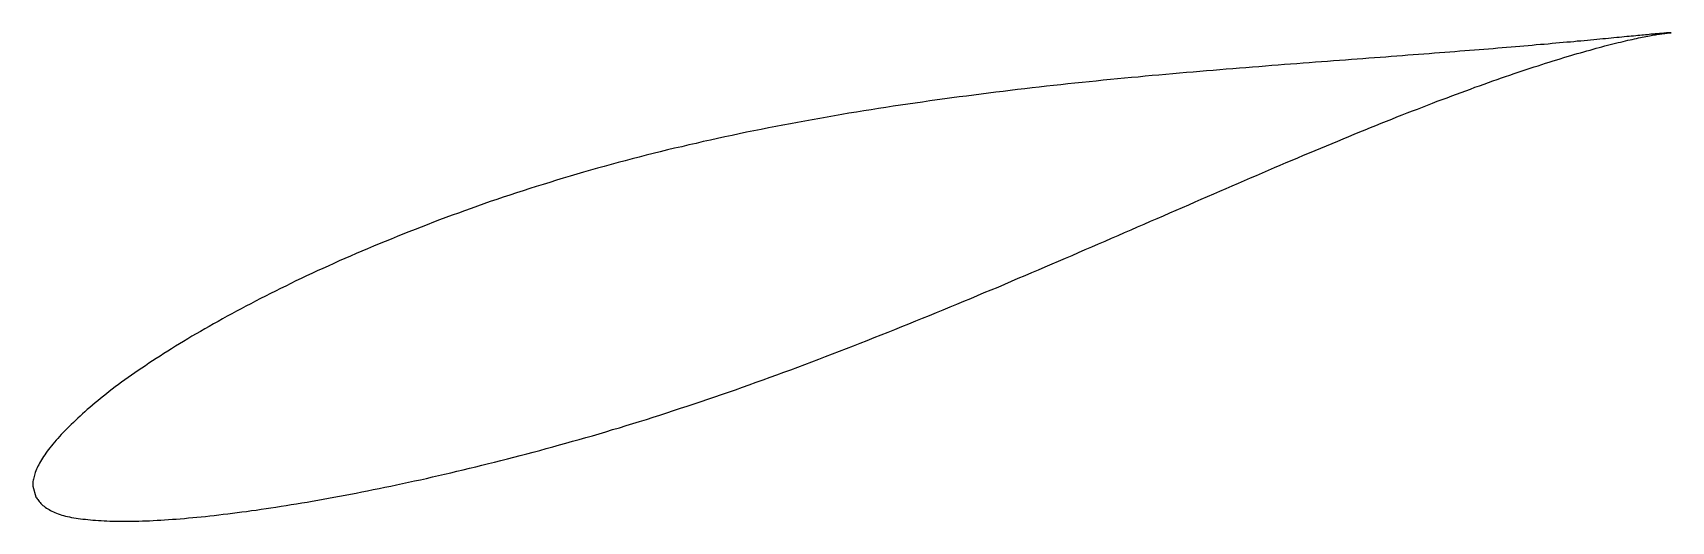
# Model space of a CAD drawing. Header units: metres. Extents: x -44 to 89, y -14 to 25.
import ezdxf

# ---------------------------------------------------------------- set-up
doc = ezdxf.new("R2010")
doc.units = ezdxf.units.M

msp = doc.modelspace()

# ---------------------------------------------------------------- linework, layer by layer
msp.add_lwpolyline([(89.33, 25.35), (89.32, 25.35), (89.32, 25.35), (89.3, 25.35), (89.28, 25.35), (89.26, 25.35), (89.23, 25.34), (89.19, 25.34), (89.15, 25.34), (89.11, 25.34), (89.06, 25.34), (89, 25.33), (88.94, 25.33), (88.87, 25.32), (88.8, 25.32), (88.72, 25.31), (88.64, 25.3), (88.55, 25.3), (88.46, 25.29), (88.36, 25.28), (88.25, 25.27), (88.14, 25.26), (88.03, 25.25), (87.91, 25.24), (87.79, 25.23), (87.66, 25.22), (87.52, 25.2), (87.38, 25.19), (87.24, 25.18), (87.08, 25.16), (86.93, 25.15), (86.77, 25.13), (86.6, 25.12), (86.43, 25.1), (86.25, 25.08), (86.07, 25.07), (85.89, 25.05), (85.7, 25.03), (85.5, 25.01), (85.3, 24.99), (85.09, 24.97), (84.88, 24.95), (84.66, 24.93), (84.44, 24.91), (84.21, 24.89), (83.98, 24.86), (83.74, 24.84), (83.5, 24.82), (83.26, 24.79), (83.01, 24.77), (82.75, 24.75), (82.49, 24.72), (82.22, 24.7), (81.95, 24.67), (81.67, 24.65), (81.39, 24.62), (81.11, 24.59), (80.82, 24.57), (80.52, 24.54), (80.23, 24.52), (79.92, 24.49), (79.61, 24.46), (79.3, 24.43), (78.98, 24.4), (78.66, 24.38), (78.33, 24.35), (78, 24.32), (77.66, 24.29), (77.32, 24.26), (76.98, 24.23), (76.63, 24.2), (76.27, 24.17), (75.91, 24.14), (75.55, 24.11), (75.18, 24.08), (74.81, 24.05), (74.43, 24.02), (74.05, 23.99), (73.67, 23.96), (73.28, 23.93), (72.89, 23.9), (72.49, 23.87), (72.09, 23.84), (71.68, 23.8), (71.27, 23.77), (70.86, 23.74), (70.44, 23.71), (70.02, 23.67), (69.6, 23.64), (69.17, 23.61), (68.73, 23.57), (68.3, 23.54), (67.86, 23.51), (67.41, 23.47), (66.96, 23.44), (66.51, 23.41), (66.06, 23.37), (65.6, 23.34), (65.13, 23.3), (64.67, 23.27), (64.2, 23.23), (63.72, 23.2), (63.25, 23.16), (62.77, 23.12), (62.28, 23.09), (61.8, 23.05), (61.31, 23.01), (60.81, 22.98), (60.32, 22.94), (59.82, 22.9), (59.32, 22.86), (58.81, 22.82), (58.3, 22.79), (57.79, 22.75), (57.28, 22.71), (56.76, 22.67), (56.24, 22.63), (55.72, 22.58), (55.19, 22.54), (54.66, 22.5), (54.13, 22.46), (53.6, 22.41), (53.06, 22.37), (52.52, 22.33), (51.98, 22.28), (51.44, 22.24), (50.89, 22.19), (50.35, 22.14), (49.8, 22.1), (49.24, 22.05), (48.69, 22), (48.13, 21.95), (47.57, 21.9), (47.01, 21.85), (46.45, 21.8), (45.88, 21.74), (45.32, 21.69), (44.75, 21.64), (44.18, 21.58), (43.61, 21.53), (43.03, 21.47), (42.46, 21.41), (41.88, 21.35), (41.3, 21.29), (40.72, 21.23), (40.14, 21.17), (39.56, 21.11), (38.98, 21.05), (38.39, 20.98), (37.8, 20.91), (37.22, 20.85), (36.63, 20.78), (36.04, 20.71), (35.45, 20.64), (34.86, 20.57), (34.26, 20.5), (33.67, 20.42), (33.08, 20.35), (32.48, 20.27), (31.89, 20.19), (31.29, 20.12), (30.69, 20.04), (30.1, 19.95), (29.5, 19.87), (28.9, 19.79), (28.3, 19.7), (27.7, 19.62), (27.1, 19.53), (26.5, 19.44), (25.9, 19.35), (25.3, 19.26), (24.7, 19.16), (24.1, 19.07), (23.5, 18.97), (22.9, 18.87), (22.3, 18.78), (21.71, 18.67), (21.11, 18.57), (20.51, 18.47), (19.91, 18.36), (19.31, 18.26), (18.71, 18.15), (18.11, 18.04), (17.52, 17.93), (16.92, 17.82), (16.33, 17.7), (15.73, 17.59), (15.14, 17.47), (14.54, 17.35), (13.95, 17.23), (13.36, 17.1), (12.77, 16.98), (12.18, 16.85), (11.59, 16.73), (11, 16.6), (10.42, 16.47), (9.83, 16.33), (9.25, 16.2), (8.66, 16.06), (8.08, 15.93), (7.5, 15.79), (6.92, 15.65), (6.35, 15.5), (5.77, 15.36), (5.2, 15.21), (4.63, 15.06), (4.06, 14.91), (3.49, 14.76), (2.92, 14.61), (2.35, 14.45), (1.79, 14.3), (1.23, 14.14), (0.67, 13.98), (0.11, 13.82), (-0.44, 13.65), (-1, 13.49), (-1.55, 13.32), (-2.1, 13.15), (-2.64, 12.99), (-3.19, 12.81), (-3.73, 12.64), (-4.27, 12.47), (-4.81, 12.29), (-5.35, 12.12), (-5.88, 11.94), (-6.41, 11.76), (-6.94, 11.58), (-7.46, 11.39), (-7.99, 11.21), (-8.51, 11.03), (-9.03, 10.84), (-9.54, 10.65), (-10.06, 10.47), (-10.57, 10.28), (-11.07, 10.09), (-11.58, 9.9), (-12.08, 9.7), (-12.58, 9.51), (-13.07, 9.32), (-13.57, 9.12), (-14.06, 8.93), (-14.54, 8.73), (-15.03, 8.53), (-15.51, 8.34), (-15.99, 8.14), (-16.46, 7.94), (-16.94, 7.74), (-17.41, 7.54), (-17.87, 7.34), (-18.33, 7.14), (-18.79, 6.94), (-19.25, 6.74), (-19.7, 6.54), (-20.15, 6.33), (-20.6, 6.13), (-21.04, 5.93), (-21.48, 5.72), (-21.91, 5.52), (-22.35, 5.31), (-22.78, 5.11), (-23.2, 4.9), (-23.62, 4.7), (-24.04, 4.49), (-24.45, 4.29), (-24.87, 4.08), (-25.27, 3.88), (-25.68, 3.67), (-26.07, 3.46), (-26.47, 3.26), (-26.86, 3.05), (-27.25, 2.85), (-27.63, 2.64), (-28.01, 2.44), (-28.39, 2.23), (-28.76, 2.03), (-29.13, 1.82), (-29.5, 1.62), (-29.86, 1.41), (-30.21, 1.21), (-30.57, 1), (-30.91, 0.8), (-31.26, 0.6), (-31.6, 0.39), (-31.94, 0.19), (-32.27, -0.01), (-32.6, -0.21), (-32.92, -0.41), (-33.24, -0.61), (-33.55, -0.81), (-33.86, -1.01), (-34.17, -1.21), (-34.47, -1.41), (-34.77, -1.6), (-35.06, -1.8), (-35.35, -1.99), (-35.64, -2.19), (-35.92, -2.38), (-36.19, -2.58), (-36.47, -2.77), (-36.73, -2.96), (-37, -3.15), (-37.25, -3.34), (-37.51, -3.53), (-37.76, -3.72), (-38, -3.91), (-38.24, -4.09), (-38.47, -4.28), (-38.71, -4.46), (-38.93, -4.65), (-39.15, -4.83), (-39.37, -5.01), (-39.58, -5.19), (-39.79, -5.37), (-39.99, -5.55), (-40.19, -5.73), (-40.38, -5.9), (-40.57, -6.08), (-40.75, -6.25), (-40.93, -6.42), (-41.11, -6.59), (-41.28, -6.76), (-41.44, -6.92), (-41.6, -7.09), (-41.76, -7.25), (-41.91, -7.41), (-42.06, -7.57), (-42.2, -7.73), (-42.34, -7.88), (-42.47, -8.04), (-42.6, -8.19), (-42.72, -8.34), (-42.84, -8.48), (-42.95, -8.63), (-43.06, -8.77), (-43.16, -8.92), (-43.26, -9.06), (-43.36, -9.2), (-43.44, -9.33), (-43.53, -9.47), (-43.61, -9.6), (-43.68, -9.73), (-43.75, -9.87), (-43.82, -9.99), (-43.88, -10.12), (-43.93, -10.24), (-43.98, -10.37), (-44.03, -10.49), (-44.07, -10.6), (-44.1, -10.72), (-44.13, -10.83), (-44.16, -10.94), (-44.18, -11.04), (-44.2, -11.14), (-44.22, -11.24), (-44.23, -11.33), (-44.23, -11.41), (-44.24, -11.49), (-44.24, -11.55), (-44.24, -11.6), (-44.24, -11.63), (-44, -12.48), (-43.99, -12.49), (-43.98, -12.51), (-43.96, -12.54), (-43.93, -12.58), (-43.88, -12.64), (-43.83, -12.71), (-43.78, -12.79), (-43.71, -12.86), (-43.64, -12.94), (-43.57, -13.02), (-43.49, -13.1), (-43.41, -13.18), (-43.32, -13.25), (-43.22, -13.33), (-43.12, -13.4), (-43.02, -13.47), (-42.91, -13.53), (-42.79, -13.6), (-42.68, -13.66), (-42.55, -13.71), (-42.43, -13.77), (-42.29, -13.82), (-42.16, -13.87), (-42.01, -13.92), (-41.87, -13.97), (-41.72, -14.01), (-41.56, -14.05), (-41.4, -14.09), (-41.24, -14.13), (-41.07, -14.16), (-40.89, -14.19), (-40.71, -14.22), (-40.53, -14.25), (-40.34, -14.28), (-40.15, -14.3), (-39.95, -14.32), (-39.75, -14.34), (-39.54, -14.36), (-39.33, -14.38), (-39.11, -14.4), (-38.89, -14.41), (-38.66, -14.42), (-38.43, -14.44), (-38.2, -14.45), (-37.95, -14.46), (-37.71, -14.46), (-37.46, -14.47), (-37.21, -14.47), (-36.95, -14.47), (-36.68, -14.48), (-36.42, -14.47), (-36.14, -14.47), (-35.87, -14.47), (-35.59, -14.46), (-35.3, -14.45), (-35.01, -14.44), (-34.72, -14.43), (-34.42, -14.42), (-34.11, -14.4), (-33.81, -14.38), (-33.5, -14.37), (-33.18, -14.34), (-32.86, -14.32), (-32.54, -14.3), (-32.21, -14.27), (-31.88, -14.24), (-31.54, -14.21), (-31.2, -14.18), (-30.86, -14.15), (-30.51, -14.11), (-30.16, -14.08), (-29.8, -14.04), (-29.44, -14), (-29.08, -13.96), (-28.71, -13.91), (-28.34, -13.87), (-27.96, -13.82), (-27.58, -13.77), (-27.2, -13.72), (-26.81, -13.67), (-26.42, -13.61), (-26.02, -13.56), (-25.63, -13.5), (-25.22, -13.44), (-24.82, -13.38), (-24.41, -13.32), (-24, -13.25), (-23.58, -13.19), (-23.16, -13.12), (-22.74, -13.05), (-22.31, -12.98), (-21.88, -12.91), (-21.45, -12.83), (-21.01, -12.76), (-20.57, -12.68), (-20.13, -12.6), (-19.69, -12.52), (-19.24, -12.44), (-18.78, -12.35), (-18.33, -12.26), (-17.87, -12.18), (-17.41, -12.09), (-16.95, -11.99), (-16.48, -11.9), (-16.01, -11.8), (-15.54, -11.71), (-15.06, -11.61), (-14.58, -11.51), (-14.1, -11.4), (-13.62, -11.3), (-13.13, -11.19), (-12.64, -11.09), (-12.15, -10.98), (-11.66, -10.86), (-11.16, -10.75), (-10.66, -10.64), (-10.16, -10.52), (-9.66, -10.4), (-9.15, -10.28), (-8.64, -10.16), (-8.13, -10.03), (-7.62, -9.91), (-7.1, -9.78), (-6.59, -9.65), (-6.07, -9.52), (-5.55, -9.39), (-5.02, -9.25), (-4.5, -9.12), (-3.97, -8.98), (-3.44, -8.84), (-2.91, -8.7), (-2.38, -8.55), (-1.85, -8.41), (-1.31, -8.26), (-0.77, -8.11), (-0.23, -7.96), (0.31, -7.81), (0.85, -7.65), (1.39, -7.5), (1.94, -7.34), (2.48, -7.18), (3.03, -7.01), (3.58, -6.85), (4.13, -6.68), (4.68, -6.51), (5.23, -6.34), (5.78, -6.17), (6.34, -5.99), (6.89, -5.82), (7.45, -5.64), (8, -5.46), (8.56, -5.27), (9.12, -5.09), (9.68, -4.9), (10.24, -4.72), (10.8, -4.53), (11.36, -4.33), (11.92, -4.14), (12.48, -3.95), (13.05, -3.75), (13.61, -3.55), (14.17, -3.35), (14.74, -3.15), (15.3, -2.95), (15.87, -2.74), (16.43, -2.54), (17, -2.33), (17.56, -2.12), (18.13, -1.91), (18.69, -1.7), (19.26, -1.48), (19.83, -1.27), (20.39, -1.05), (20.96, -0.84), (21.52, -0.62), (22.09, -0.4), (22.66, -0.18), (23.22, 0.04), (23.79, 0.26), (24.35, 0.49), (24.92, 0.71), (25.48, 0.94), (26.05, 1.16), (26.61, 1.39), (27.17, 1.62), (27.74, 1.85), (28.3, 2.07), (28.86, 2.3), (29.42, 2.53), (29.98, 2.76), (30.54, 3), (31.1, 3.23), (31.66, 3.46), (32.22, 3.69), (32.78, 3.92), (33.33, 4.16), (33.89, 4.39), (34.45, 4.62), (35, 4.86), (35.55, 5.09), (36.1, 5.33), (36.66, 5.56), (37.21, 5.8), (37.75, 6.03), (38.3, 6.26), (38.85, 6.5), (39.39, 6.73), (39.94, 6.97), (40.48, 7.2), (41.02, 7.43), (41.56, 7.67), (42.1, 7.9), (42.64, 8.13), (43.18, 8.37), (43.71, 8.6), (44.24, 8.83), (44.77, 9.06), (45.3, 9.29), (45.83, 9.52), (46.36, 9.75), (46.88, 9.98), (47.41, 10.21), (47.93, 10.43), (48.45, 10.66), (48.97, 10.88), (49.48, 11.11), (50, 11.33), (50.51, 11.56), (51.02, 11.78), (51.53, 12), (52.03, 12.22), (52.54, 12.44), (53.04, 12.65), (53.54, 12.87), (54.04, 13.08), (54.53, 13.3), (55.03, 13.51), (55.52, 13.72), (56.01, 13.93), (56.49, 14.14), (56.98, 14.35), (57.46, 14.55), (57.94, 14.76), (58.42, 14.96), (58.89, 15.16), (59.36, 15.36), (59.83, 15.56), (60.3, 15.75), (60.76, 15.95), (61.22, 16.14), (61.68, 16.33), (62.14, 16.52), (62.59, 16.71), (63.04, 16.89), (63.49, 17.08), (63.94, 17.26), (64.38, 17.44), (64.82, 17.62), (65.26, 17.79), (65.69, 17.97), (66.12, 18.14), (66.55, 18.31), (66.97, 18.48), (67.4, 18.65), (67.81, 18.81), (68.23, 18.97), (68.64, 19.13), (69.05, 19.29), (69.46, 19.45), (69.86, 19.6), (70.26, 19.76), (70.66, 19.91), (71.05, 20.05), (71.44, 20.2), (71.82, 20.34), (72.21, 20.49), (72.58, 20.62), (72.96, 20.76), (73.33, 20.9), (73.7, 21.03), (74.07, 21.16), (74.43, 21.29), (74.78, 21.42), (75.14, 21.54), (75.49, 21.66), (75.83, 21.78), (76.18, 21.9), (76.52, 22.02), (76.85, 22.13), (77.18, 22.24), (77.51, 22.35), (77.83, 22.46), (78.15, 22.56), (78.47, 22.66), (78.78, 22.76), (79.09, 22.86), (79.39, 22.96), (79.69, 23.05), (79.99, 23.14), (80.28, 23.23), (80.56, 23.32), (80.85, 23.41), (81.13, 23.49), (81.4, 23.57), (81.67, 23.65), (81.94, 23.72), (82.2, 23.8), (82.46, 23.87), (82.71, 23.94), (82.96, 24.01), (83.2, 24.08), (83.44, 24.14), (83.68, 24.21), (83.91, 24.27), (84.13, 24.33), (84.36, 24.38), (84.57, 24.44), (84.79, 24.49), (84.99, 24.54), (85.2, 24.59), (85.4, 24.64), (85.59, 24.68), (85.78, 24.73), (85.97, 24.77), (86.15, 24.81), (86.32, 24.85), (86.49, 24.89), (86.66, 24.92), (86.82, 24.96), (86.97, 24.99), (87.13, 25.02), (87.27, 25.05), (87.41, 25.07), (87.55, 25.1), (87.68, 25.12), (87.81, 25.15), (87.93, 25.17), (88.05, 25.19), (88.16, 25.21), (88.27, 25.22), (88.37, 25.24), (88.47, 25.25), (88.56, 25.27), (88.65, 25.28), (88.73, 25.29), (88.8, 25.3), (88.87, 25.31), (88.94, 25.32), (89, 25.32), (89.06, 25.33), (89.11, 25.33), (89.15, 25.34), (89.19, 25.34), (89.23, 25.34), (89.26, 25.34), (89.28, 25.35), (89.3, 25.35), (89.32, 25.35), (89.32, 25.35), (89.33, 25.35)], close=True)

doc.saveas('drawing.dxf')
